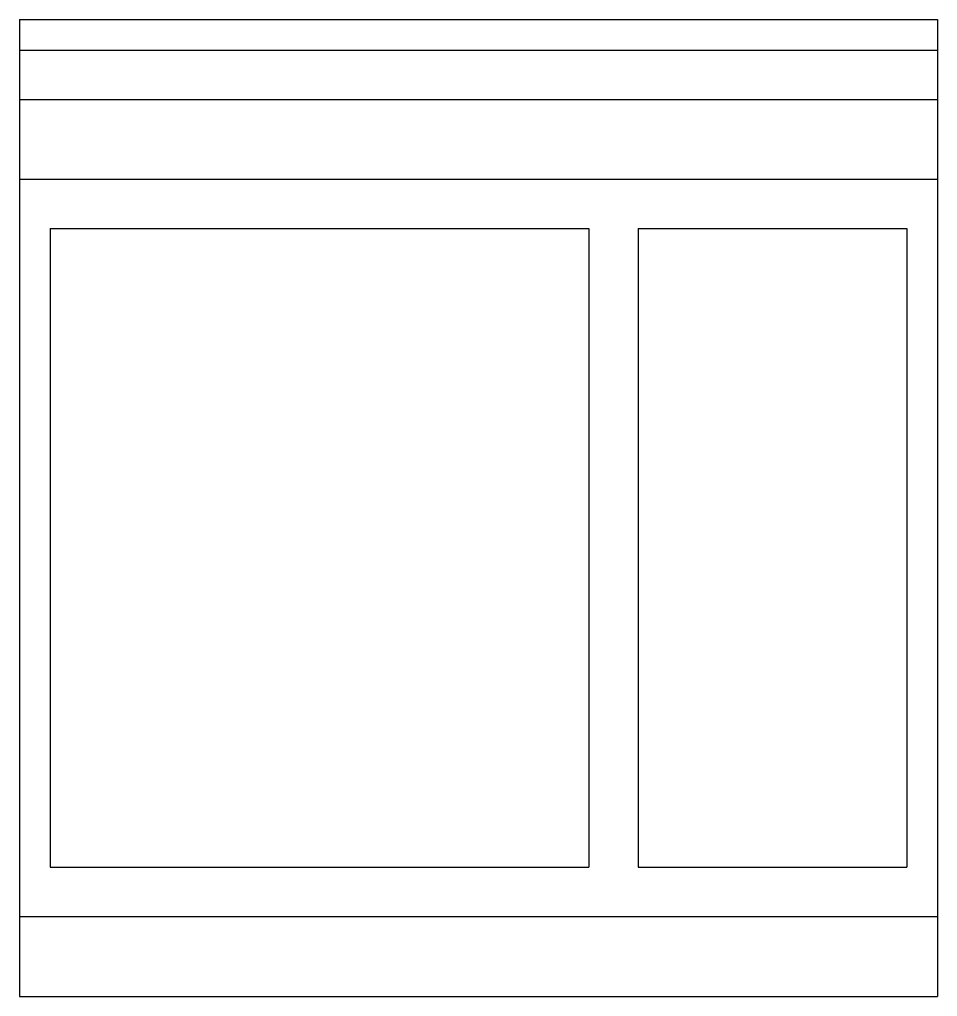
# Model space of a CAD drawing. Header units: millimetres. Extents: x 0 to 1024, y -1089 to 0.
import ezdxf

# ---------------------------------------------------------------- set-up
doc = ezdxf.new("R2010")
doc.units = ezdxf.units.MM
doc.layers.get('0').update_dxf_attribs({"lineweight": 25, "true_color": 0xffffff})

msp = doc.modelspace()

# ---------------------------------------------------------------- linework, layer by layer
for p, q in [((0, 0), (1024, 0)), ((0, 0), (0, -1089)), ((1024, 0), (1024, -1089)), ((0, -34), (1024, -34)), ((0, -89), (1024, -89)), ((0, -178), (1024, -178)), ((34, -233), (34, -945)), ((34, -233), (635, -233)), ((635, -233), (635, -945)), ((690, -233), (690, -945)), ((690, -233), (990, -233)), ((990, -233), (990, -945)), ((34, -945), (635, -945)), ((690, -945), (990, -945)), ((0, -1000), (1024, -1000)), ((0, -1089), (1024, -1089))]:
    msp.add_line(p, q)

doc.saveas('drawing.dxf')
